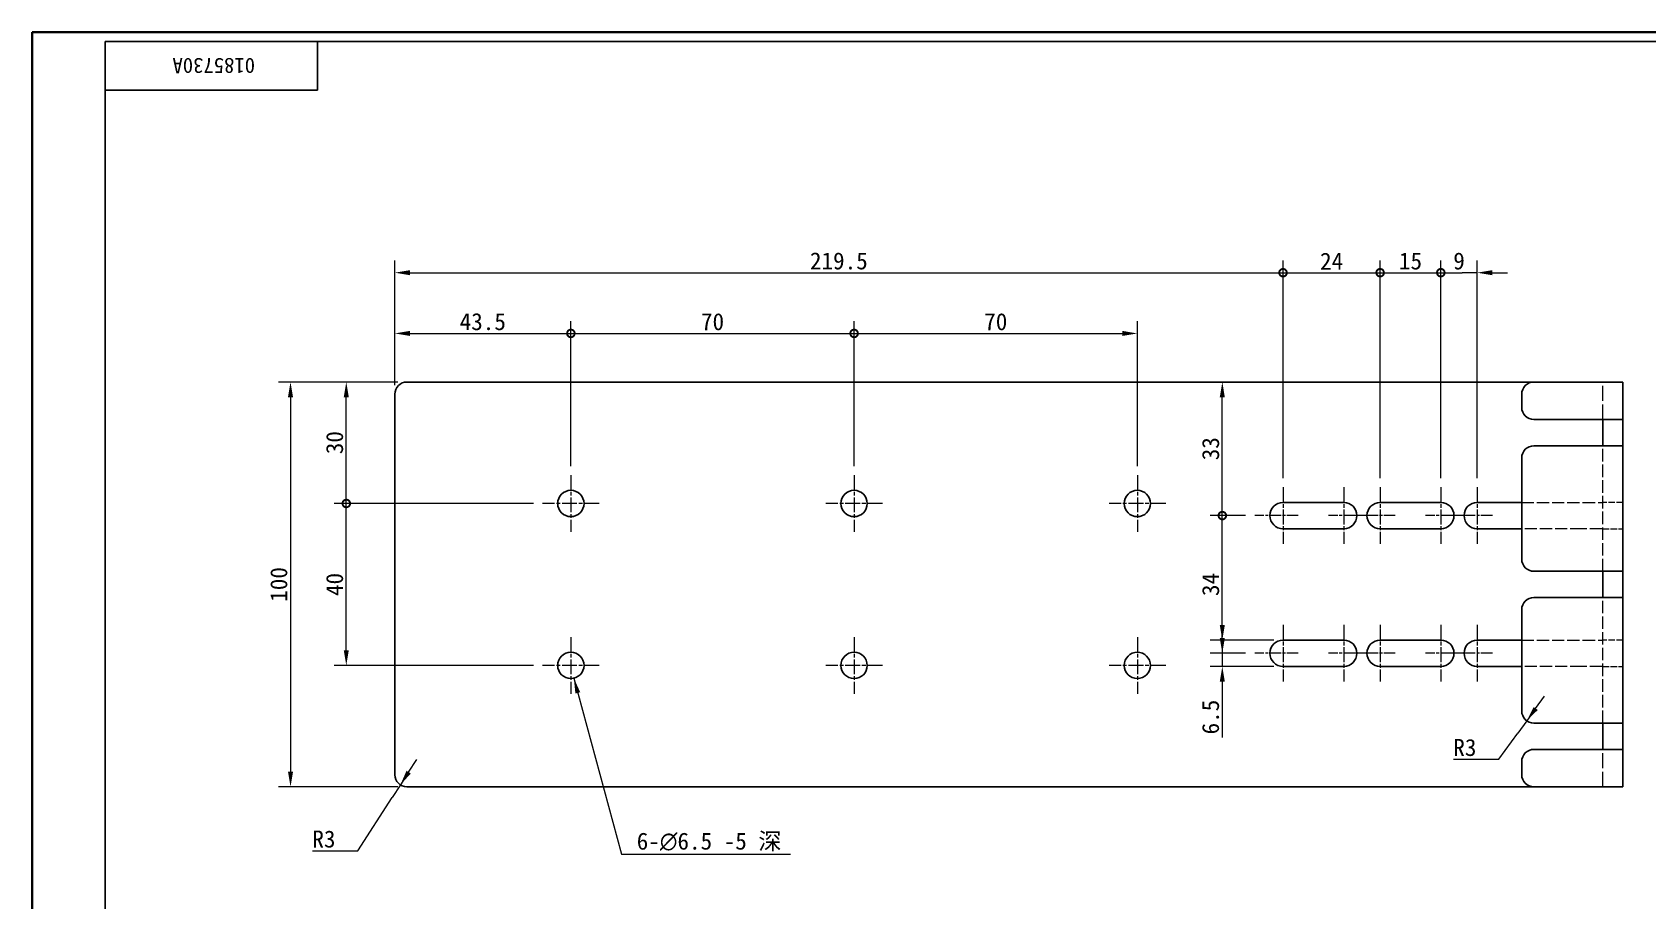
# Model space of a CAD drawing. Header units: millimetres. Extents: x 9 to 622, y 8 to 437.
# Drawn here: x 9 to 408.2, y 222.8 to 437.3 of the extents above; entities that cross this region are included whole.
import ezdxf

# ---------------------------------------------------------------- set-up
doc = ezdxf.new("R2010")
doc.units = ezdxf.units.MM
doc.header["$LTSCALE"] = 1.5
doc.linetypes.add('CHAIN', pattern=[0.3543, 0.2362, -0.0295, 0.0591, -0.0295])
doc.linetypes.add('DASHED', pattern=[0.2067, 0.1654, -0.0413])
for name, color, linetype, lineweight, true_color in [('中心标记 (ISO)', 1, 'CHAIN', 18, 0xff0000), ('尺寸 (ISO)', 7, 'Continuous', 18, 0x008000), ('符号 (ISO)', 7, 'Continuous', 18, 0x008000), ('隐藏 (ISO)', 5, 'DASHED', 18, 0x0000ff)]:
    doc.layers.add(name, color=color, linetype=linetype, lineweight=lineweight, true_color=true_color)
doc.layers.add('可见 (ISO)', color=7, linetype='Continuous', lineweight=25)
doc.layers.add('图框 (ISO)', color=7, linetype='Continuous', lineweight=35)
doc.styles.add('文本样式74', font='SimSun.ttf')
doc.styles.add('最新国标', font='simfang.ttf')
doc.dimstyles.new('默认 (GB)', dxfattribs={"dimscale": 1.5, "dimtxt": 2.8, "dimasz": 2.5, "dimexe": 2, "dimexo": 1.5, "dimgap": 0.5, "dimtad": 1, "dimtoh": 1, "dimdsep": 46, "dimtxsty": '最新国标', "dimcen": 0.09, "dimdle": 10, "dimclrd": 256, "dimclre": 256, "dimclrt": 256, "dimaunit": 1, "dimadec": 3, "dimazin": 2, "dimtfac": 0.535714, "dimtdec": 3, "dimtmove": 0, "dimatfit": 3, "dimfxl": 0, "dimtolj": 1, "dimlwd": -1, "dimlwe": -1, "dimarcsym": 0})
doc.dimstyles.new('默认 (GB)$7', dxfattribs={"dimscale": 1.5, "dimtxt": 2.8, "dimasz": 2.5, "dimexe": 2, "dimexo": 1.5, "dimgap": 0.5, "dimtad": 1, "dimtoh": 1, "dimdsep": 46, "dimtxsty": '最新国标', "dimcen": 0.09, "dimdle": 10, "dimclrd": 256, "dimclre": 256, "dimclrt": 256, "dimaunit": 1, "dimadec": 3, "dimazin": 2, "dimtfac": 0.535714, "dimtdec": 3, "dimtmove": 0, "dimatfit": 3, "dimfxl": 0, "dimtolj": 1, "dimlwd": -1, "dimlwe": -1, "dimarcsym": 0})

# ---------------------------------------------------------------- blocks, each defined once
blk = doc.blocks.new('图框 最新国标')
at = {"layer": '图框 (ISO)'}
for p, q in [((6, 7), (6, 291.5)), ((6, 291.5), (414.5, 291.5))]:
    blk.add_line(p, q, dxfattribs=at)
at = {"layer": '图框 (ISO)', "color": 7, "linetype": 'Continuous', "lineweight": 25}
for p, q in [((18, 290), (413, 290)), ((18, 7), (18, 290)), ((18, 290), (413, 290)), ((53, 290), (53, 282)), ((53, 282), (18, 282))]:
    blk.add_line(p, q, dxfattribs=at)
at = {"layer": '图框 (ISO)', "style": '文本样式74'}
blk.add_attdef('零件代号_001', (42.7, 287.25), '', height=2.5, rotation=180, dxfattribs=at)
blk = doc.blocks.new('_DotSmall')
at = {"color": 0, "linetype": 'ByBlock', "const_width": 0.5}
blk.add_lwpolyline([(-0.0625, 0, 1), (0.0625, 0, 1)], format="xyb", close=True, dxfattribs=at)
blk = doc.blocks.new('*D5')
at = {"layer": 'Defpoints', "color": 0, "transparency": 16777216}
for p in [(142.1, 362.87), (98.6, 347.87), (142.1, 327.87)]:
    blk.add_point(p, dxfattribs=at)
at = {"layer": '尺寸 (ISO)', "color": 116, "true_color": 0x00803f, "transparency": 16777216}
for p, q in [((98.6, 350.12), (98.6, 365.87)), ((142.1, 330.12), (142.1, 365.87)), ((102.35, 362.87), (142.1, 362.87))]:
    blk.add_line(p, q, dxfattribs=at)
blk.add_solid([(102.35, 363.5), (102.35, 362.25), (98.6, 362.87)], dxfattribs=at)
at = {"layer": '尺寸 (ISO)', "color": 116, "true_color": 0x00803f, "transparency": 16777216, "xscale": 3.75, "yscale": 3.75, "zscale": 3.75}
blk.add_blockref('_DotSmall', (142.1, 362.87), dxfattribs=at)
at = {"layer": '尺寸 (ISO)', "transparency": 16777216, "insert": (120.33, 365.76), "char_height": 4.2, "attachment_point": 5, "style": '最新国标'}
blk.add_mtext('\\A1;43.5', dxfattribs=at)
blk = doc.blocks.new('*D7')
at = {"layer": 'Defpoints', "color": 0, "transparency": 16777216}
for p in [(212.1, 362.87), (142.1, 327.87), (212.1, 327.87)]:
    blk.add_point(p, dxfattribs=at)
at = {"layer": '尺寸 (ISO)', "color": 116, "true_color": 0x00803f, "transparency": 16777216}
for p, q in [((142.1, 330.12), (142.1, 365.87)), ((212.1, 330.12), (212.1, 365.87)), ((142.1, 362.87), (212.1, 362.87))]:
    blk.add_line(p, q, dxfattribs=at)
at = {"layer": '尺寸 (ISO)', "color": 116, "true_color": 0x00803f, "transparency": 16777216, "xscale": 3.75, "yscale": 3.75, "zscale": 3.75, "rotation": 180}
blk.add_blockref('_DotSmall', (142.1, 362.87), dxfattribs=at)
at = {"layer": '尺寸 (ISO)', "color": 116, "true_color": 0x00803f, "transparency": 16777216, "xscale": 3.75, "yscale": 3.75, "zscale": 3.75}
blk.add_blockref('_DotSmall', (212.1, 362.87), dxfattribs=at)
at = {"layer": '尺寸 (ISO)', "transparency": 16777216, "insert": (177.11, 365.74), "char_height": 4.2, "attachment_point": 5, "style": '最新国标'}
blk.add_mtext('\\A1;70', dxfattribs=at)
blk = doc.blocks.new('*D8')
at = {"layer": 'Defpoints', "color": 0, "transparency": 16777216}
for p in [(282.1, 362.87), (212.1, 327.87), (282.1, 327.87)]:
    blk.add_point(p, dxfattribs=at)
at = {"layer": '尺寸 (ISO)', "color": 116, "true_color": 0x00803f, "transparency": 16777216}
for p, q in [((212.1, 330.12), (212.1, 365.87)), ((282.1, 330.12), (282.1, 365.87)), ((212.1, 362.87), (278.35, 362.87))]:
    blk.add_line(p, q, dxfattribs=at)
blk.add_solid([(278.35, 363.5), (278.35, 362.25), (282.1, 362.87)], dxfattribs=at)
at = {"layer": '尺寸 (ISO)', "color": 116, "true_color": 0x00803f, "transparency": 16777216, "xscale": 3.75, "yscale": 3.75, "zscale": 3.75, "rotation": 180}
blk.add_blockref('_DotSmall', (212.1, 362.87), dxfattribs=at)
at = {"layer": '尺寸 (ISO)', "transparency": 16777216, "insert": (247.11, 365.74), "char_height": 4.2, "attachment_point": 5, "style": '最新国标'}
blk.add_mtext('\\A1;70', dxfattribs=at)
blk = doc.blocks.new('*D9')
at = {"layer": 'Defpoints', "color": 0, "transparency": 16777216}
for p in [(318.1, 377.87), (98.6, 347.87), (318.1, 324.87)]:
    blk.add_point(p, dxfattribs=at)
at = {"layer": '尺寸 (ISO)', "color": 116, "true_color": 0x00803f, "transparency": 16777216}
for p, q in [((98.6, 350.12), (98.6, 380.87)), ((318.1, 327.12), (318.1, 380.87)), ((102.35, 377.87), (318.1, 377.87))]:
    blk.add_line(p, q, dxfattribs=at)
blk.add_solid([(102.35, 378.5), (102.35, 377.25), (98.6, 377.87)], dxfattribs=at)
at = {"layer": '尺寸 (ISO)', "color": 116, "true_color": 0x00803f, "transparency": 16777216, "xscale": 3.75, "yscale": 3.75, "zscale": 3.75}
blk.add_blockref('_DotSmall', (318.1, 377.87), dxfattribs=at)
at = {"layer": '尺寸 (ISO)', "transparency": 16777216, "insert": (208.33, 380.76), "char_height": 4.2, "attachment_point": 5, "style": '最新国标'}
blk.add_mtext('\\A1;219.5', dxfattribs=at)
blk = doc.blocks.new('*D10')
at = {"layer": 'Defpoints', "color": 0, "transparency": 16777216}
for p in [(342.1, 377.87), (318.1, 324.87), (342.1, 324.87)]:
    blk.add_point(p, dxfattribs=at)
at = {"layer": '尺寸 (ISO)', "color": 116, "true_color": 0x00803f, "transparency": 16777216}
for p, q in [((318.1, 327.12), (318.1, 380.87)), ((342.1, 327.12), (342.1, 380.87)), ((318.1, 377.87), (342.1, 377.87))]:
    blk.add_line(p, q, dxfattribs=at)
at = {"layer": '尺寸 (ISO)', "color": 116, "true_color": 0x00803f, "transparency": 16777216, "xscale": 3.75, "yscale": 3.75, "zscale": 3.75, "rotation": 180}
blk.add_blockref('_DotSmall', (318.1, 377.87), dxfattribs=at)
at = {"layer": '尺寸 (ISO)', "color": 116, "true_color": 0x00803f, "transparency": 16777216, "xscale": 3.75, "yscale": 3.75, "zscale": 3.75}
blk.add_blockref('_DotSmall', (342.1, 377.87), dxfattribs=at)
at = {"layer": '尺寸 (ISO)', "transparency": 16777216, "insert": (330.11, 380.72), "char_height": 4.2, "attachment_point": 5, "style": '最新国标'}
blk.add_mtext('\\A1;24', dxfattribs=at)
blk = doc.blocks.new('*D11')
at = {"layer": 'Defpoints', "color": 0, "transparency": 16777216}
for p in [(357.1, 377.87), (342.1, 324.87), (357.1, 324.87)]:
    blk.add_point(p, dxfattribs=at)
at = {"layer": '尺寸 (ISO)', "color": 116, "true_color": 0x00803f, "transparency": 16777216}
for p, q in [((342.1, 327.12), (342.1, 380.87)), ((357.1, 327.12), (357.1, 380.87)), ((342.1, 377.87), (357.1, 377.87))]:
    blk.add_line(p, q, dxfattribs=at)
at = {"layer": '尺寸 (ISO)', "color": 116, "true_color": 0x00803f, "transparency": 16777216, "xscale": 3.75, "yscale": 3.75, "zscale": 3.75, "rotation": 180}
blk.add_blockref('_DotSmall', (342.1, 377.87), dxfattribs=at)
at = {"layer": '尺寸 (ISO)', "color": 116, "true_color": 0x00803f, "transparency": 16777216, "xscale": 3.75, "yscale": 3.75, "zscale": 3.75}
blk.add_blockref('_DotSmall', (357.1, 377.87), dxfattribs=at)
at = {"layer": '尺寸 (ISO)', "transparency": 16777216, "insert": (349.61, 380.74), "char_height": 4.2, "attachment_point": 5, "style": '最新国标'}
blk.add_mtext('\\A1;15', dxfattribs=at)
blk = doc.blocks.new('*D12')
at = {"layer": 'Defpoints', "color": 0, "transparency": 16777216}
for p in [(366.1, 377.87), (357.1, 324.87), (366.1, 324.87)]:
    blk.add_point(p, dxfattribs=at)
at = {"layer": '尺寸 (ISO)', "color": 116, "true_color": 0x00803f, "transparency": 16777216}
for p, q in [((357.1, 327.12), (357.1, 380.87)), ((366.1, 327.12), (366.1, 380.87)), ((357.1, 377.87), (362.35, 377.87)), ((366.1, 377.87), (362.35, 377.87)), ((369.85, 377.87), (373.6, 377.87))]:
    blk.add_line(p, q, dxfattribs=at)
blk.add_solid([(369.85, 378.5), (369.85, 377.25), (366.1, 377.87)], dxfattribs=at)
at = {"layer": '尺寸 (ISO)', "color": 116, "true_color": 0x00803f, "transparency": 16777216, "xscale": 3.75, "yscale": 3.75, "zscale": 3.75}
blk.add_blockref('_DotSmall', (357.1, 377.87), dxfattribs=at)
at = {"layer": '尺寸 (ISO)', "transparency": 16777216, "insert": (361.61, 380.74), "char_height": 4.2, "attachment_point": 5, "style": '最新国标'}
blk.add_mtext('\\A1;9', dxfattribs=at)
blk = doc.blocks.new('*D13')
at = {"layer": 'Defpoints', "color": 0, "transparency": 16777216}
for p in [(86.6, 320.87), (135.1, 320.87), (135.1, 280.87)]:
    blk.add_point(p, dxfattribs=at)
at = {"layer": '尺寸 (ISO)', "color": 116, "true_color": 0x00803f, "transparency": 16777216}
for p, q in [((132.85, 320.87), (83.6, 320.87)), ((86.6, 284.62), (86.6, 320.87)), ((132.85, 280.87), (83.6, 280.87))]:
    blk.add_line(p, q, dxfattribs=at)
blk.add_solid([(85.97, 284.62), (87.22, 284.62), (86.6, 280.87)], dxfattribs=at)
at = {"layer": '尺寸 (ISO)', "color": 116, "true_color": 0x00803f, "transparency": 16777216, "xscale": 3.75, "yscale": 3.75, "zscale": 3.75, "rotation": 90}
blk.add_blockref('_DotSmall', (86.6, 320.87), dxfattribs=at)
at = {"layer": '尺寸 (ISO)', "transparency": 16777216, "insert": (83.73, 300.86), "char_height": 4.2, "attachment_point": 5, "rotation": 90, "style": '最新国标'}
blk.add_mtext('\\A1;40', dxfattribs=at)
blk = doc.blocks.new('*D14')
at = {"layer": 'Defpoints', "color": 0, "transparency": 16777216}
for p in [(86.6, 350.87), (101.6, 350.87), (135.1, 320.87)]:
    blk.add_point(p, dxfattribs=at)
at = {"layer": '尺寸 (ISO)', "color": 116, "true_color": 0x00803f, "transparency": 16777216}
for p, q in [((99.35, 350.87), (83.6, 350.87)), ((86.6, 320.87), (86.6, 347.12)), ((132.85, 320.87), (83.6, 320.87))]:
    blk.add_line(p, q, dxfattribs=at)
blk.add_solid([(85.97, 347.12), (87.22, 347.12), (86.6, 350.87)], dxfattribs=at)
at = {"layer": '尺寸 (ISO)', "color": 116, "true_color": 0x00803f, "transparency": 16777216, "xscale": 3.75, "yscale": 3.75, "zscale": 3.75, "rotation": 270}
blk.add_blockref('_DotSmall', (86.6, 320.87), dxfattribs=at)
at = {"layer": '尺寸 (ISO)', "transparency": 16777216, "insert": (83.73, 335.89), "char_height": 4.2, "attachment_point": 5, "rotation": 90, "style": '最新国标'}
blk.add_mtext('\\A1;30', dxfattribs=at)
blk = doc.blocks.new('*D15')
at = {"layer": 'Defpoints', "color": 0, "transparency": 16777216}
for p in [(303.1, 317.87), (311.1, 317.87), (311.1, 283.87)]:
    blk.add_point(p, dxfattribs=at)
at = {"layer": '尺寸 (ISO)', "color": 116, "true_color": 0x00803f, "transparency": 16777216}
for p, q in [((308.85, 317.87), (300.1, 317.87)), ((303.1, 287.62), (303.1, 317.87)), ((308.85, 283.87), (300.1, 283.87))]:
    blk.add_line(p, q, dxfattribs=at)
blk.add_solid([(302.47, 287.62), (303.72, 287.62), (303.1, 283.87)], dxfattribs=at)
at = {"layer": '尺寸 (ISO)', "color": 116, "true_color": 0x00803f, "transparency": 16777216, "xscale": 3.75, "yscale": 3.75, "zscale": 3.75, "rotation": 90}
blk.add_blockref('_DotSmall', (303.1, 317.87), dxfattribs=at)
at = {"layer": '尺寸 (ISO)', "transparency": 16777216, "insert": (300.23, 300.86), "char_height": 4.2, "attachment_point": 5, "rotation": 90, "style": '最新国标'}
blk.add_mtext('\\A1;34', dxfattribs=at)
blk = doc.blocks.new('*D16')
at = {"layer": 'Defpoints', "color": 0, "transparency": 16777216}
for p in [(303.1, 350.87), (392.1, 350.87), (311.1, 317.87)]:
    blk.add_point(p, dxfattribs=at)
at = {"layer": '尺寸 (ISO)', "color": 116, "true_color": 0x00803f, "transparency": 16777216}
for p, q in [((389.85, 350.87), (300.1, 350.87)), ((303.1, 317.87), (303.1, 347.12)), ((308.85, 317.87), (300.1, 317.87))]:
    blk.add_line(p, q, dxfattribs=at)
blk.add_solid([(302.47, 347.12), (303.72, 347.12), (303.1, 350.87)], dxfattribs=at)
at = {"layer": '尺寸 (ISO)', "color": 116, "true_color": 0x00803f, "transparency": 16777216, "xscale": 3.75, "yscale": 3.75, "zscale": 3.75, "rotation": 270}
blk.add_blockref('_DotSmall', (303.1, 317.87), dxfattribs=at)
at = {"layer": '尺寸 (ISO)', "transparency": 16777216, "insert": (300.23, 334.39), "char_height": 4.2, "attachment_point": 5, "rotation": 90, "style": '最新国标'}
blk.add_mtext('\\A1;33', dxfattribs=at)
blk = doc.blocks.new('*D20')
at = {"layer": 'Defpoints', "color": 0, "transparency": 16777216}
for p in [(101.6, 350.87), (72.81, 250.87), (101.6, 250.87)]:
    blk.add_point(p, dxfattribs=at)
at = {"layer": '尺寸 (ISO)', "color": 116, "true_color": 0x00803f, "transparency": 16777216}
for p, q in [((99.35, 350.87), (69.81, 350.87)), ((72.81, 347.12), (72.81, 254.62)), ((99.35, 250.87), (69.81, 250.87))]:
    blk.add_line(p, q, dxfattribs=at)
for points in [[(72.19, 347.12), (73.44, 347.12), (72.81, 350.87)], [(72.19, 254.62), (73.44, 254.62), (72.81, 250.87)]]:
    blk.add_solid(points, dxfattribs=at)
at = {"layer": '尺寸 (ISO)', "transparency": 16777216, "insert": (69.94, 300.87), "char_height": 4.2, "attachment_point": 5, "rotation": 90, "style": '最新国标'}
blk.add_mtext('\\A1;100', dxfattribs=at)
blk = doc.blocks.new('*D28')
at = {"layer": 'Defpoints', "color": 0, "transparency": 16777216}
for p in [(380.1, 269.62), (378.34, 267.19)]:
    blk.add_point(p, dxfattribs=at)
at = {"layer": '尺寸 (ISO)', "color": 116, "true_color": 0x00803f, "transparency": 16777216}
for p, q in [((380.54, 270.23), (382.74, 273.26)), ((380.1, 269.62), (378.34, 267.19)), ((371.43, 257.69), (376.13, 264.16)), ((378.34, 267.19), (376.13, 264.16)), ((360.26, 257.69), (371.43, 257.69))]:
    blk.add_line(p, q, dxfattribs=at)
blk.add_solid([(380.03, 270.59), (381.05, 269.86), (378.34, 267.19)], dxfattribs=at)
at = {"layer": '尺寸 (ISO)', "transparency": 16777216, "insert": (363.04, 260.56), "char_height": 4.2, "attachment_point": 5, "style": '最新国标'}
blk.add_mtext('\\A1;R3', dxfattribs=at)
blk = doc.blocks.new('*D29')
at = {"layer": 'Defpoints', "color": 0, "transparency": 16777216}
for p in [(318.1, 287.12), (303.1, 280.62), (318.1, 280.62)]:
    blk.add_point(p, dxfattribs=at)
at = {"layer": '尺寸 (ISO)', "color": 116, "true_color": 0x00803f, "transparency": 16777216}
for p, q in [((303.1, 290.87), (303.1, 294.62)), ((315.85, 287.12), (300.1, 287.12)), ((303.1, 287.12), (303.1, 280.62)), ((315.85, 280.62), (300.1, 280.62)), ((303.1, 276.87), (303.1, 263.08))]:
    blk.add_line(p, q, dxfattribs=at)
for points in [[(302.47, 290.87), (303.72, 290.87), (303.1, 287.12)], [(302.47, 276.87), (303.72, 276.87), (303.1, 280.62)]]:
    blk.add_solid(points, dxfattribs=at)
at = {"layer": '尺寸 (ISO)', "transparency": 16777216, "insert": (300.21, 268.1), "char_height": 4.2, "attachment_point": 5, "rotation": 90, "style": '最新国标'}
blk.add_mtext('\\A1;6.5', dxfattribs=at)
blk = doc.blocks.new('*D30')
at = {"layer": 'Defpoints', "color": 0, "transparency": 16777216}
for p in [(101.6, 253.87), (99.97, 251.35)]:
    blk.add_point(p, dxfattribs=at)
at = {"layer": '尺寸 (ISO)', "color": 116, "true_color": 0x00803f, "transparency": 16777216}
for p, q in [((102.01, 254.5), (104.04, 257.65)), ((101.6, 253.87), (99.97, 251.35)), ((89.46, 235.08), (97.94, 248.2)), ((99.97, 251.35), (97.94, 248.2)), ((78.28, 235.08), (89.46, 235.08))]:
    blk.add_line(p, q, dxfattribs=at)
blk.add_solid([(101.48, 254.84), (102.53, 254.16), (99.97, 251.35)], dxfattribs=at)
at = {"layer": '尺寸 (ISO)', "transparency": 16777216, "insert": (81.07, 237.95), "char_height": 4.2, "attachment_point": 5, "style": '最新国标'}
blk.add_mtext('\\A1;R3', dxfattribs=at)

msp = doc.modelspace()

# ---------------------------------------------------------------- linework, layer by layer
at = {"layer": '中心标记 (ISO)', "ltscale": 10.371169}
for p, q in [((142.0991, 327.8701), (142.0991, 313.8701)), ((212.0991, 327.8701), (212.0991, 313.8701)), ((282.0991, 327.8701), (282.0991, 313.8701)), ((318.0991, 324.8701), (318.0991, 310.8701)), ((333.0991, 324.8701), (333.0991, 310.8701)), ((342.0991, 324.8701), (342.0991, 310.8701)), ((357.0991, 324.8701), (357.0991, 310.8701)), ((366.0991, 324.8701), (366.0991, 310.8701)), ((149.0991, 320.8701), (135.0991, 320.8701)), ((219.0991, 320.8701), (205.0991, 320.8701)), ((289.0991, 320.8701), (275.0991, 320.8701)), ((142.0991, 287.8701), (142.0991, 273.8701)), ((212.0991, 287.8701), (212.0991, 273.8701)), ((282.0991, 287.8701), (282.0991, 273.8701)), ((318.0991, 290.8701), (318.0991, 276.8701)), ((333.0991, 290.8701), (333.0991, 276.8701)), ((342.0991, 290.8701), (342.0991, 276.8701)), ((357.0991, 290.8701), (357.0991, 276.8701)), ((366.0991, 290.8701), (366.0991, 276.8701)), ((149.0991, 280.8701), (135.0991, 280.8701)), ((219.0991, 280.8701), (205.0991, 280.8701)), ((289.0991, 280.8701), (275.0991, 280.8701))]:
    msp.add_line(p, q, dxfattribs=at)
at = {"layer": '中心标记 (ISO)', "ltscale": 7.963553}
for p, q in [((321.8491, 317.8701), (311.0991, 317.8701)), ((340.0991, 317.8701), (329.3491, 317.8701)), ((345.8491, 317.8701), (335.0991, 317.8701)), ((364.0991, 317.8701), (353.3491, 317.8701)), ((369.8491, 317.8701), (359.0991, 317.8701)), ((321.8491, 283.8701), (311.0991, 283.8701)), ((340.0991, 283.8701), (329.3491, 283.8701)), ((345.8491, 283.8701), (335.0991, 283.8701)), ((364.0991, 283.8701), (353.3491, 283.8701)), ((369.8491, 283.8701), (359.0991, 283.8701))]:
    msp.add_line(p, q, dxfattribs=at)
at = {"layer": '可见 (ISO)'}
for p, q in [((98.5991, 347.8701), (98.5991, 253.8701)), ((380.0991, 350.8701), (101.5991, 350.8701)), ((377.0991, 344.6201), (377.0991, 347.8701)), ((380.0991, 350.8701), (392.0991, 350.8701)), ((402.0991, 350.8701), (392.0991, 350.8701)), ((402.0991, 350.8701), (402.0991, 341.6201)), ((380.0991, 341.6201), (392.0991, 341.6201)), ((402.0991, 341.6201), (392.0991, 341.6201)), ((397.0991, 335.1201), (397.0991, 341.6201)), ((402.0991, 341.6201), (402.0991, 335.1201)), ((377.0991, 307.1201), (377.0991, 332.1201)), ((392.0991, 335.1201), (380.0991, 335.1201)), ((392.0991, 335.1201), (402.0991, 335.1201)), ((402.0991, 335.1201), (402.0991, 304.1201)), ((318.0991, 321.1201), (333.0991, 321.1201)), ((342.0991, 321.1201), (357.0991, 321.1201)), ((366.0991, 321.1201), (377.0991, 321.1201)), ((333.0991, 314.6201), (318.0991, 314.6201)), ((357.0991, 314.6201), (342.0991, 314.6201)), ((377.0991, 314.6201), (366.0991, 314.6201)), ((380.0991, 304.1201), (392.0991, 304.1201)), ((402.0991, 304.1201), (392.0991, 304.1201)), ((397.0991, 297.6201), (397.0991, 304.1201)), ((402.0991, 304.1201), (402.0991, 297.6201)), ((392.0991, 297.6201), (380.0991, 297.6201)), ((392.0991, 297.6201), (402.0991, 297.6201)), ((402.0991, 297.6201), (402.0991, 266.6201)), ((377.0991, 269.6201), (377.0991, 294.6201)), ((318.0991, 287.1201), (333.0991, 287.1201)), ((342.0991, 287.1201), (357.0991, 287.1201)), ((366.0991, 287.1201), (377.0991, 287.1201)), ((333.0991, 280.6201), (318.0991, 280.6201)), ((357.0991, 280.6201), (342.0991, 280.6201)), ((377.0991, 280.6201), (366.0991, 280.6201)), ((380.0991, 266.6201), (392.0991, 266.6201)), ((402.0991, 266.6201), (392.0991, 266.6201)), ((397.0991, 260.1201), (397.0991, 266.6201)), ((402.0991, 266.6201), (402.0991, 260.1201)), ((392.0991, 260.1201), (380.0991, 260.1201)), ((392.0991, 260.1201), (402.0991, 260.1201)), ((402.0991, 260.1201), (402.0991, 250.8701)), ((377.0991, 253.8701), (377.0991, 257.1201)), ((380.0991, 250.8701), (101.5991, 250.8701)), ((392.0991, 250.8701), (380.0991, 250.8701)), ((392.0991, 250.8701), (402.0991, 250.8701))]:
    msp.add_line(p, q, dxfattribs=at)
for centre in [(142.0991, 320.8701), (212.0991, 320.8701), (282.0991, 320.8701), (142.0991, 280.8701), (212.0991, 280.8701), (282.0991, 280.8701)]:
    msp.add_circle(centre, 3.25, dxfattribs=at)
for centre, radius, start, end in [((101.5991, 347.8701), 3, 90, 180), ((380.0991, 347.8701), 3, 90, 180), ((380.0991, 344.6201), 3, 180, 270), ((380.0991, 332.1201), 3, 90, 180), ((318.0991, 317.8701), 3.25, 90, 270), ((333.0991, 317.8701), 3.25, 270, 90), ((342.0991, 317.8701), 3.25, 90, 270), ((357.0991, 317.8701), 3.25, 270, 90), ((366.0991, 317.8701), 3.25, 90, 270), ((380.0991, 307.1201), 3, 180, 270), ((380.0991, 294.6201), 3, 90, 180), ((318.0991, 283.8701), 3.25, 90, 270), ((333.0991, 283.8701), 3.25, 270, 90), ((342.0991, 283.8701), 3.25, 90, 270), ((357.0991, 283.8701), 3.25, 270, 90), ((366.0991, 283.8701), 3.25, 90, 270), ((380.0991, 269.6201), 3, 180, 270), ((380.0991, 257.1201), 3, 90, 180), ((101.5991, 253.8701), 3, 180, 270), ((380.0991, 253.8701), 3, 180, 270)]:
    msp.add_arc(centre, radius, start, end, dxfattribs=at)
at = {"layer": '隐藏 (ISO)', "ltscale": 14.916949}
for p, q in [((397.0991, 341.6201), (397.0991, 350.8701)), ((397.0991, 250.8701), (397.0991, 260.1201))]:
    msp.add_line(p, q, dxfattribs=at)
at = {"layer": '隐藏 (ISO)', "ltscale": 12.497984}
for p, q in [((397.0991, 304.1201), (397.0991, 335.1201)), ((397.0991, 266.6201), (397.0991, 297.6201))]:
    msp.add_line(p, q, dxfattribs=at)
at = {"layer": '隐藏 (ISO)', "ltscale": 12.094824}
for p, q in [((377.0991, 321.1201), (392.0991, 321.1201)), ((392.0991, 314.6201), (377.0991, 314.6201)), ((377.0991, 287.1201), (392.0991, 287.1201)), ((392.0991, 280.6201), (377.0991, 280.6201))]:
    msp.add_line(p, q, dxfattribs=at)
at = {"layer": '隐藏 (ISO)', "ltscale": 12.665669}
for p, q in [((392.0991, 321.1201), (397.0991, 321.1201)), ((397.0991, 314.6201), (392.0991, 314.6201)), ((392.0991, 287.1201), (397.0991, 287.1201)), ((397.0991, 280.6201), (392.0991, 280.6201))]:
    msp.add_line(p, q, dxfattribs=at)
at = {"layer": '隐藏 (ISO)', "ltscale": 6.348889}
for p, q in [((402.0991, 321.1201), (397.0991, 321.1201)), ((397.0991, 314.6201), (402.0991, 314.6201)), ((402.0991, 287.1201), (397.0991, 287.1201)), ((397.0991, 280.6201), (402.0991, 280.6201))]:
    msp.add_line(p, q, dxfattribs=at)

# ---------------------------------------------------------------- block references
at = {"xscale": 1.5, "yscale": 1.5, "zscale": 1.5}
msp.add_blockref('图框 最新国标', (0, 0), dxfattribs=at).add_auto_attribs({'零件代号_001': '0185730A'})

# ---------------------------------------------------------------- texts
at = {"layer": '符号 (ISO)', "insert": (158.3753, 234.9368), "char_height": 4.2, "width": 39.682106, "attachment_point": 7, "line_spacing_factor": 0.49, "style": '最新国标'}
msp.add_mtext('6-\\fAIGDT|b0|i0;{\\H4.2000;n}\\fFangSong|b0|i0;{\\H4.2000;6.5 -5 深}', dxfattribs=at)

# ---------------------------------------------------------------- dimensions: what is measured, and where the dimension line sits
at = {"layer": '尺寸 (ISO)', "color": 116, "true_color": 0x00803f}
for base, p1, p2, angle, override, picture, middle in [((318.0991, 377.8701), (98.5991, 347.8701), (318.0991, 324.8701), 180, {"dimgap": 0.5, "dimtoh": 0, "dimdec": 2, "dimblk2": 'DotSmall', "dimsah": 1, "dimdle": 0, "dimtol": 0, "dimlim": 0, "dimtp": 0, "dimtm": 0, "dimtdec": 3, "dimtofl": 0, "dimatfit": 1}, '*D9', (208.3341, 377.8701)), ((342.0991, 377.8701), (318.0991, 324.8701), (342.0991, 324.8701), 180, {"dimgap": 0.5, "dimtoh": 0, "dimdec": 2, "dimblk1": 'DotSmall', "dimblk2": 'DotSmall', "dimsah": 1, "dimdle": 0, "dimtol": 0, "dimlim": 0, "dimtp": 0, "dimtm": 0, "dimtdec": 3, "dimtofl": 0, "dimatfit": 1}, '*D10', (330.1141, 377.8701)), ((357.0991, 377.8701), (342.0991, 324.8701), (357.0991, 324.8701), 180, {"dimgap": 0.5, "dimtoh": 0, "dimdec": 2, "dimblk1": 'DotSmall', "dimblk2": 'DotSmall', "dimsah": 1, "dimdle": 0, "dimtol": 0, "dimlim": 0, "dimtp": 0, "dimtm": 0, "dimtdec": 3, "dimtofl": 0, "dimatfit": 1}, '*D11', (349.6141, 377.8701)), ((366.0991, 377.8701), (357.0991, 324.8701), (366.0991, 324.8701), 180, {"dimgap": 0.5, "dimtoh": 0, "dimdec": 2, "dimblk1": 'DotSmall', "dimsah": 1, "dimdle": 0, "dimtol": 0, "dimlim": 0, "dimtp": 0, "dimtm": 0, "dimtdec": 3, "dimtofl": 0}, '*D12', (361.6141, 377.8701)), ((142.0991, 362.8701), (98.5991, 347.8701), (142.0991, 327.8701), 180, {"dimgap": 0.5, "dimtoh": 0, "dimdec": 2, "dimblk2": 'DotSmall', "dimsah": 1, "dimdle": 0, "dimtol": 0, "dimlim": 0, "dimtp": 0, "dimtm": 0, "dimtdec": 3, "dimtofl": 0, "dimatfit": 1}, '*D5', (120.3341, 362.8701)), ((212.0991, 362.8701), (142.0991, 327.8701), (212.0991, 327.8701), 180, {"dimgap": 0.5, "dimtoh": 0, "dimdec": 2, "dimblk1": 'DotSmall', "dimblk2": 'DotSmall', "dimsah": 1, "dimdle": 0, "dimtol": 0, "dimlim": 0, "dimtp": 0, "dimtm": 0, "dimtdec": 3, "dimtofl": 0, "dimatfit": 1}, '*D7', (177.1141, 362.8701)), ((282.0991, 362.8701), (212.0991, 327.8701), (282.0991, 327.8701), 180, {"dimgap": 0.5, "dimtoh": 0, "dimdec": 2, "dimblk1": 'DotSmall', "dimsah": 1, "dimdle": 0, "dimtol": 0, "dimlim": 0, "dimtp": 0, "dimtm": 0, "dimtdec": 3, "dimtofl": 0, "dimatfit": 1}, '*D8', (247.1141, 362.8701)), ((72.8105, 250.8701), (101.5991, 350.8701), (101.5991, 250.8701), 90, {"dimgap": 0.5, "dimtoh": 0, "dimdec": 2, "dimtol": 0, "dimlim": 0, "dimtp": 0, "dimtm": 0, "dimtdec": 3, "dimtofl": 0, "dimatfit": 1}, '*D20', (72.8105, 300.8701)), ((86.5991, 350.8701), (135.0991, 320.8701), (101.5991, 350.8701), 90, {"dimgap": 0.5, "dimtoh": 0, "dimdec": 2, "dimblk1": 'DotSmall', "dimsah": 1, "dimdle": 0, "dimtol": 0, "dimlim": 0, "dimtp": 0, "dimtm": 0, "dimtdec": 3, "dimtofl": 0, "dimatfit": 1}, '*D14', (86.5991, 335.8851)), ((303.0991, 350.8701), (311.0991, 317.8701), (392.0991, 350.8701), 90, {"dimgap": 0.5, "dimtoh": 0, "dimdec": 2, "dimblk1": 'DotSmall', "dimsah": 1, "dimdle": 0, "dimtol": 0, "dimlim": 0, "dimtp": 0, "dimtm": 0, "dimtdec": 3, "dimtofl": 0, "dimatfit": 1}, '*D16', (303.0991, 334.3851)), ((86.5991, 320.8701), (135.0991, 280.8701), (135.0991, 320.8701), 90, {"dimgap": 0.5, "dimtoh": 0, "dimdec": 2, "dimblk2": 'DotSmall', "dimsah": 1, "dimdle": 0, "dimtol": 0, "dimlim": 0, "dimtp": 0, "dimtm": 0, "dimtdec": 3, "dimtofl": 0, "dimatfit": 1}, '*D13', (86.5991, 300.8551)), ((303.0991, 317.8701), (311.0991, 283.8701), (311.0991, 317.8701), 90, {"dimgap": 0.5, "dimtoh": 0, "dimdec": 2, "dimblk2": 'DotSmall', "dimsah": 1, "dimdle": 0, "dimtol": 0, "dimlim": 0, "dimtp": 0, "dimtm": 0, "dimtdec": 3, "dimtofl": 0, "dimatfit": 1}, '*D15', (303.0991, 300.8551)), ((303.0991, 280.6201), (318.0991, 287.1201), (318.0991, 280.6201), 270, {"dimgap": 0.5, "dimtoh": 0, "dimdec": 2, "dimtol": 0, "dimlim": 0, "dimtp": 0, "dimtm": 0, "dimtdec": 3, "dimtofl": 1, "dimatfit": 1}, '*D29', (303.0991, 268.0981))]:
    dim = msp.add_linear_dim(base=base, p1=p1, p2=p2, angle=angle, dimstyle='默认 (GB)', override=override, dxfattribs=at)
    dim.commit()
    dim.dimension.update_dxf_attribs({"geometry": picture, "text_midpoint": middle, "dimtype": 160})
for center, mpoint, picture, middle in [((380.0991, 269.6201), (378.3366, 267.1924), '*D28', (363.0409, 257.6856)), ((101.5991, 253.8701), (99.9712, 251.3502), '*D30', (81.0656, 235.0774))]:
    dim = msp.add_radius_dim(center=center, mpoint=mpoint, dimstyle='默认 (GB)', override={"dimgap": 0.5, "dimtih": 1, "dimdec": 2, "dimlfac": 1, "dimcen": 0, "dimtol": 0, "dimlim": 0, "dimtp": 0, "dimtm": 0, "dimtdec": 3}, dxfattribs=at)
    dim.commit()
    dim.dimension.update_dxf_attribs({"geometry": picture, "text_midpoint": middle, "dimtype": 164})

# ---------------------------------------------------------------- leaders
at = {"layer": '符号 (ISO)', "annotation_type": 0, "has_hookline": 1, "hookline_direction": 0, "text_width": 37.9815}
msp.add_leader([(142.8312, 277.7037), (154.6253, 234.2368), (158.3753, 234.2368)], dimstyle='默认 (GB)$7', override={"dimgap": 0, "dimtad": 1}, dxfattribs=at)

doc.saveas('drawing.dxf')
